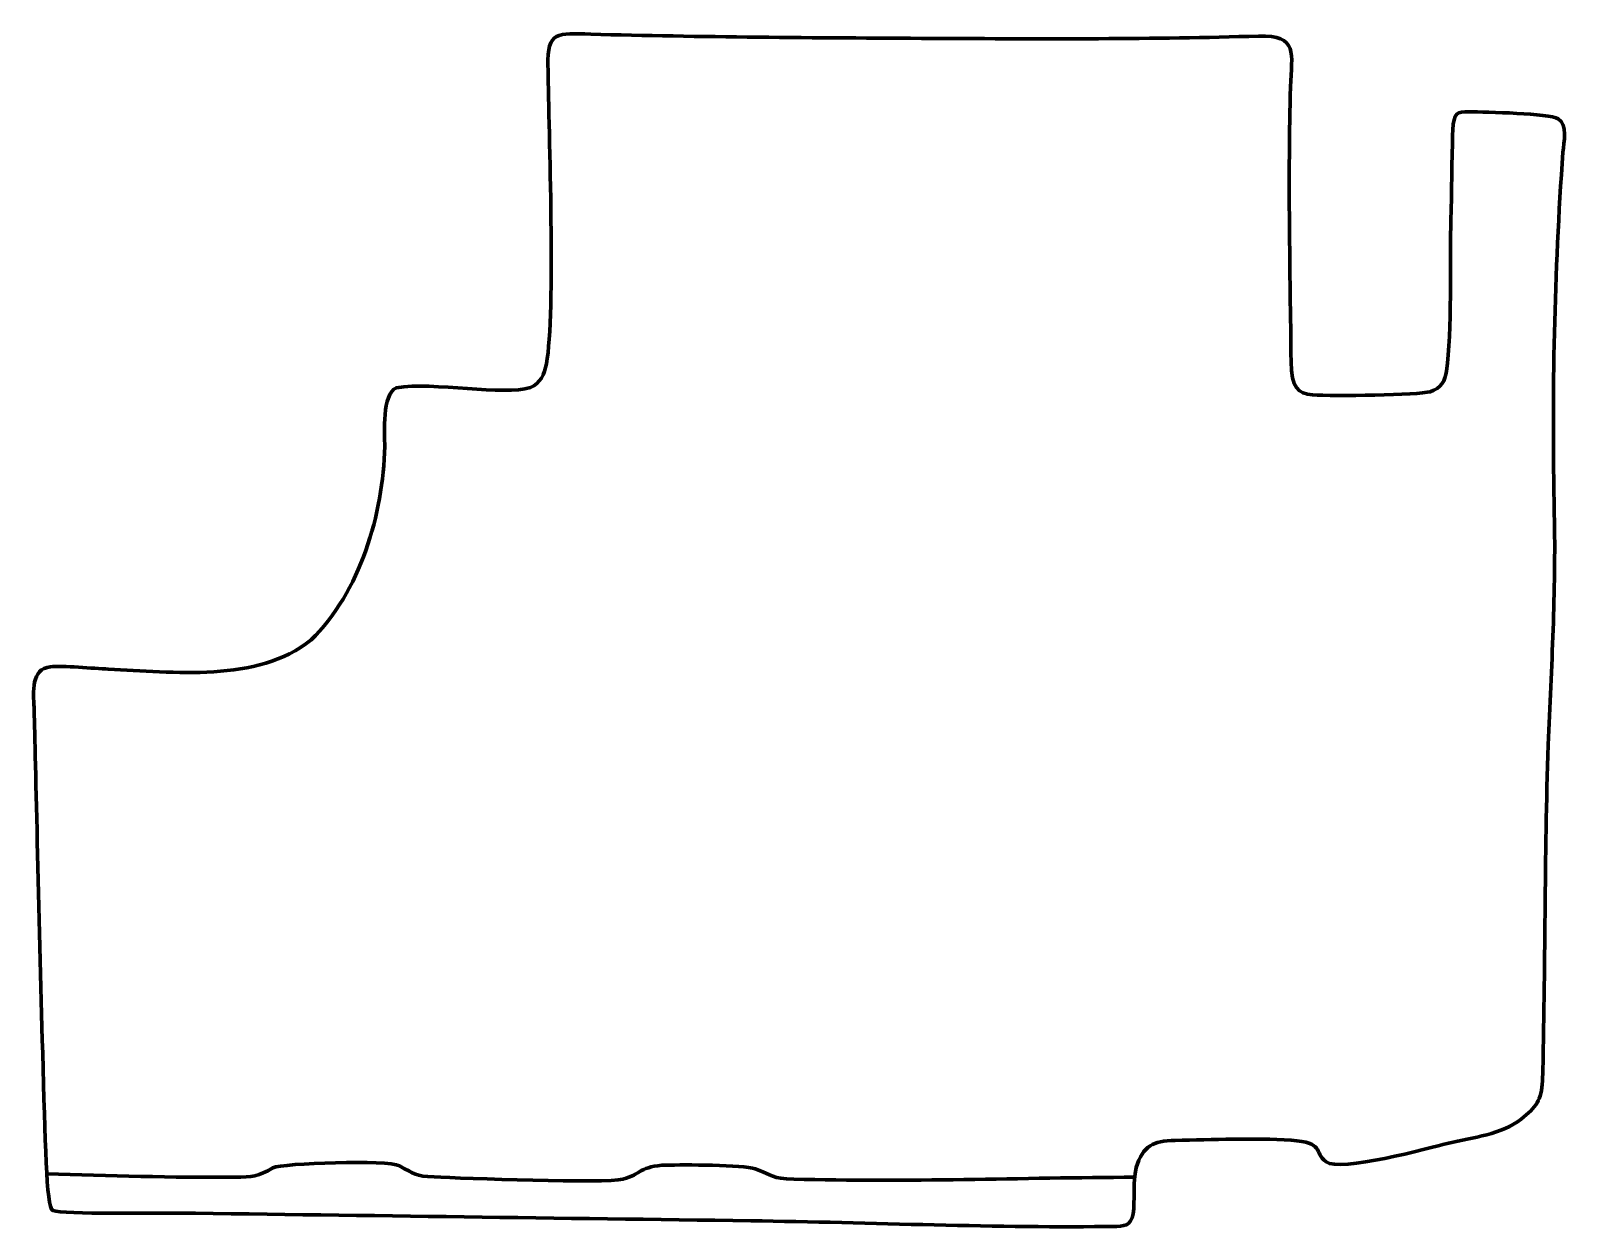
# Model space of a CAD drawing. Header units: millimetres. Extents: x -634 to 89, y 198 to 762.
import ezdxf

# ---------------------------------------------------------------- set-up
doc = ezdxf.new("R2010")
doc.units = ezdxf.units.MM
doc.header["$MEASUREMENT"] = 0
doc.layers.add('layer 2', color=7, linetype='Continuous')
doc.layers.add('layer 3', color=7, linetype='Continuous')

msp = doc.modelspace()

# ---------------------------------------------------------------- linework, layer by layer
at = {"layer": 'layer 2', "color": 142, "lineweight": 158}
msp.add_open_spline([(-626.3844, 223.9563), (-597.2859, 223.3398), (-566.976, 222.0945), (-537.9829, 222.4496), (-537.9829, 222.4496), (-529.5501, 222.5529), (-526.9599, 222.7245), (-519.9725, 226.8833), (-519.9725, 226.8833), (-515.4983, 229.0134), (-465.768, 230.7766), (-460.4486, 227.8169), (-460.4486, 227.8169), (-453.1815, 223.7737), (-453.1872, 223.0044), (-444.1299, 222.5442), (-444.1299, 222.5442), (-430.8663, 221.928), (-363.2465, 219.3703), (-355.36, 221.4882), (-355.36, 221.4882), (-346.6902, 223.8165), (-347.2808, 227.7855), (-334.8306, 228.1272), (-334.8306, 228.1272), (-327.0641, 228.2472), (-298.8134, 228.4175), (-293.0568, 226.3171), (-293.0568, 226.3171), (-284.5756, 223.2227), (-285.6057, 221.8194), (-274.9655, 221.5227), (-274.9655, 221.5227), (-222.5173, 220.0601), (-167.3183, 222.1919), (-114.5772, 222.4335)], degree=3, knots=[0, 0, 0, 0, 0.1, 0.1, 0.1, 0.1, 0.2, 0.2, 0.2, 0.2, 0.3, 0.3, 0.3, 0.3, 0.4, 0.4, 0.4, 0.4, 0.5, 0.5, 0.5, 0.5, 0.6, 0.6, 0.6, 0.6, 0.7, 0.7, 0.7, 0.7, 0.8, 0.8, 0.8, 0.8, 1, 1, 1, 1], dxfattribs=at)
at = {"layer": 'layer 3', "color": 242, "lineweight": 158}
msp.add_open_spline([(-390.6022, 745.2283), (-390.9323, 761.9105), (-386.1666, 760.7487), (-370.4816, 760.3119), (-370.4816, 760.3119), (-319.9102, 758.9035), (-264.7477, 758.569), (-209.7474, 758.3077), (-209.7474, 758.3077), (-157.2545, 758.0584), (-104.9206, 757.8106), (-56.3842, 759.4143), (-56.3842, 759.4143), (-37.3273, 760.0439), (-40.7709, 751.2712), (-41.2513, 735.4783), (-41.2513, 735.4783), (-42.5362, 693.2446), (-41.4418, 648.5809), (-40.9934, 606.1755), (-40.9934, 606.1755), (-40.8642, 593.9583), (-37.6042, 591.0374), (-30.9721, 590.5748), (-30.9721, 590.5748), (-21.147, 589.8898), (19.0558, 590.4596), (24.4051, 592.0475), (24.4051, 592.0475), (29.642, 593.602), (31.5154, 597.2964), (32.1382, 601.7016), (32.1382, 601.7016), (34.8203, 620.6743), (33.5386, 653.4353), (34.2054, 673.9748), (34.2054, 673.9748), (34.6465, 687.7787), (34.5688, 701.566), (35.1152, 715.2945), (35.1152, 715.2945), (35.437, 723.3795), (37.229, 723.9249), (42.6058, 723.7991), (42.6058, 723.7991), (50.9837, 723.603), (80.3627, 723.0582), (84.657, 720.5212), (84.657, 720.5212), (89.3976, 717.7206), (87.2369, 709.5787), (86.8917, 704.7208), (86.8917, 704.7208), (82.8477, 647.8072), (81.641, 591.6769), (82.8466, 534.6481), (82.8466, 534.6481), (83.6308, 497.5563), (81.4601, 462.702), (80.018, 425.8255), (80.018, 425.8255), (78.0655, 373.0954), (78.7477, 320.4294), (77.2774, 267.7561), (77.2774, 267.7561), (76.8062, 258.5649), (74.3196, 255.4919), (67.2181, 249.7776), (67.2181, 249.7776), (58.4214, 242.6991), (44.1915, 241.0115), (33.1856, 238.4795), (33.1856, 238.4795), (23.7692, 236.1985), (-18.2186, 224.5677), (-24.5579, 229.6787), (-24.5579, 229.6787), (-30.4882, 234.4599), (-25.198, 238.6605), (-40.9333, 239.8731), (-40.9333, 239.8731), (-58.6243, 240.9359), (-77.7661, 240.0524), (-95.6045, 239.7526), (-95.6045, 239.7526), (-106.0169, 239.5777), (-110.449, 237.2992), (-113.9156, 226.9282), (-113.9156, 226.9282), (-115.4384, 218.5702), (-114.6034, 215.3396), (-115.0304, 207.5865), (-115.0304, 207.5865), (-115.4259, 200.407), (-118.2444, 199.3894), (-122.9658, 199.3126), (-122.9658, 199.3126), (-178.4916, 198.4091), (-239.015, 201.1642), (-295.1703, 201.9247), (-295.1703, 201.9247), (-385.0742, 203.1387), (-474.9774, 204.4187), (-564.8821, 205.5666), (-564.8821, 205.5666), (-573.5281, 205.6769), (-618.8579, 204.782), (-623.5052, 206.8384), (-623.5052, 206.8384), (-626.7577, 208.2776), (-627.0985, 240.5023), (-628.2933, 280.8551), (-628.2933, 280.8551), (-630.1717, 344.2945), (-631.8259, 427.8237), (-632.3778, 443.4059), (-632.3778, 443.4059), (-632.6373, 450.7312), (-633.918, 461.5776), (-624.6516, 462.6524), (-624.6516, 462.6524), (-618.9663, 463.3119), (-604.309, 461.7894), (-597.4355, 461.5059), (-597.4355, 461.5059), (-567.1735, 460.1849), (-527.2419, 454.9314), (-502.0451, 475.2286), (-502.0451, 475.2286), (-478.8985, 497.7118), (-468.1451, 534.6385), (-467.3787, 566.2218), (-467.3787, 566.2218), (-467.3575, 572.6692), (-468.7911, 590.9347), (-461.8556, 593.9377), (-461.8556, 593.9377), (-444.6472, 596.7603), (-411.1469, 590.0818), (-398.8772, 594.0344), (-398.8772, 594.0344), (-394.291, 595.9724), (-392.186, 600.2826), (-391.2948, 605.2112), (-391.2948, 605.2112), (-387.0014, 628.9576), (-390.1787, 715.1658), (-390.5761, 743.7295), (-390.5761, 743.7295), (-390.5761, 743.7295), (-390.6022, 745.2283), (-390.6022, 745.2283)], degree=3, knots=[0, 0, 0, 0, 0.02564103, 0.02564103, 0.02564103, 0.02564103, 0.05128205, 0.05128205, 0.05128205, 0.05128205, 0.07692308, 0.07692308, 0.07692308, 0.07692308, 0.1025641, 0.1025641, 0.1025641, 0.1025641, 0.12820513, 0.12820513, 0.12820513, 0.12820513, 0.15384615, 0.15384615, 0.15384615, 0.15384615, 0.17948718, 0.17948718, 0.17948718, 0.17948718, 0.20512821, 0.20512821, 0.20512821, 0.20512821, 0.23076923, 0.23076923, 0.23076923, 0.23076923, 0.25641026, 0.25641026, 0.25641026, 0.25641026, 0.28205128, 0.28205128, 0.28205128, 0.28205128, 0.30769231, 0.30769231, 0.30769231, 0.30769231, 0.33333333, 0.33333333, 0.33333333, 0.33333333, 0.35897436, 0.35897436, 0.35897436, 0.35897436, 0.38461538, 0.38461538, 0.38461538, 0.38461538, 0.41025641, 0.41025641, 0.41025641, 0.41025641, 0.43589744, 0.43589744, 0.43589744, 0.43589744, 0.46153846, 0.46153846, 0.46153846, 0.46153846, 0.48717949, 0.48717949, 0.48717949, 0.48717949, 0.51282051, 0.51282051, 0.51282051, 0.51282051, 0.53846154, 0.53846154, 0.53846154, 0.53846154, 0.56410256, 0.56410256, 0.56410256, 0.56410256, 0.58974359, 0.58974359, 0.58974359, 0.58974359, 0.61538462, 0.61538462, 0.61538462, 0.61538462, 0.64102564, 0.64102564, 0.64102564, 0.64102564, 0.66666667, 0.66666667, 0.66666667, 0.66666667, 0.69230769, 0.69230769, 0.69230769, 0.69230769, 0.71794872, 0.71794872, 0.71794872, 0.71794872, 0.74358974, 0.74358974, 0.74358974, 0.74358974, 0.76923077, 0.76923077, 0.76923077, 0.76923077, 0.79487179, 0.79487179, 0.79487179, 0.79487179, 0.82051282, 0.82051282, 0.82051282, 0.82051282, 0.84615385, 0.84615385, 0.84615385, 0.84615385, 0.87179487, 0.87179487, 0.87179487, 0.87179487, 0.8974359, 0.8974359, 0.8974359, 0.8974359, 0.92307692, 0.92307692, 0.92307692, 0.92307692, 0.94871795, 0.94871795, 0.94871795, 0.94871795, 1, 1, 1, 1], dxfattribs=at)

doc.saveas('drawing.dxf')
